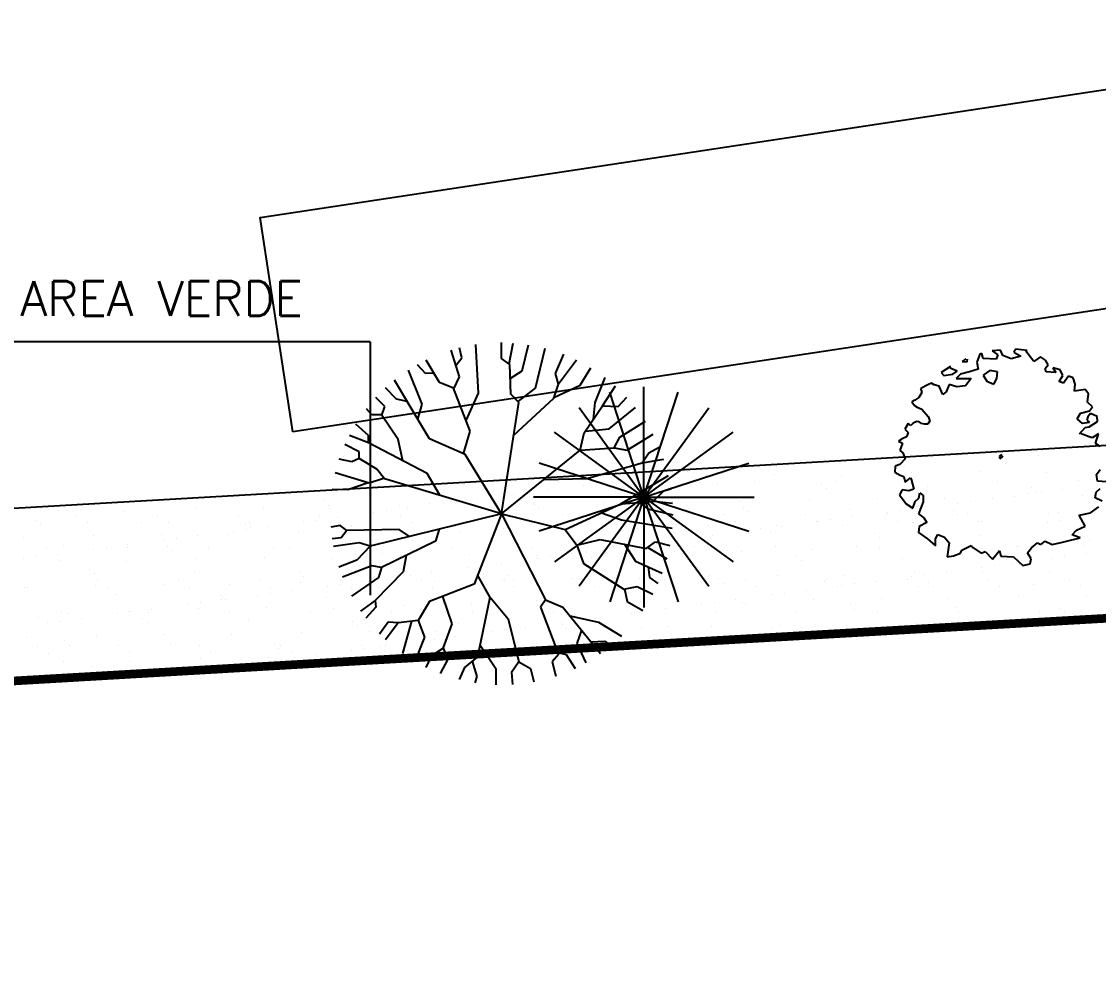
# Model space of a CAD drawing. Header units: millimetres. Extents: x 340 to 1003762, y 22 to 362022.
# Drawn here: x 375.99 to 388.41, y 107.94 to 118.85 of the extents above; entities that cross this region are included whole.
import ezdxf
from ezdxf.xclip import XClip

# ---------------------------------------------------------------- set-up
doc = ezdxf.new("R2010")
doc.units = ezdxf.units.MM
doc.header["$XCLIPFRAME"] = 0
doc.linetypes.add('LSBB_P_002 - PLANTA 1° NIVEL SALA DE VENTAS$0$000_ALTILLO PROPUESTA$0$HIDDEN', pattern=[0.375, 0.25, -0.125])
doc.layers.add('LSBB_P_002 - PLANTA 1° NIVEL SALA DE VENTAS$0$0.1', color=8, linetype='Continuous', lineweight=5)
for name, color, linetype in [('LSBB_P_002 - PLANTA 1° NIVEL SALA DE VENTAS$0$01', 8, 'Continuous'), ('LSBB_P_002 - PLANTA 1° NIVEL SALA DE VENTAS$0$ANCLAJE', 8, 'Continuous'), ('LSBB_P_002 - PLANTA 1° NIVEL SALA DE VENTAS$0$HATCH', 8, 'Continuous'), ('LSBB_P_002 - PLANTA 1° NIVEL SALA DE VENTAS$0$LETRERO', 2, 'Continuous'), ('XREF', 7, 'Continuous')]:
    doc.layers.add(name, color=color, linetype=linetype)
doc.styles.add('LSBB_P_002 - PLANTA 1° NIVEL SALA DE VENTAS$0$1212_EXTERIORES OP8$0$STANDARD', font='txt')
doc.styles.add('LSBB_P_002 - PLANTA 1° NIVEL SALA DE VENTAS$0$ROMANS', font='romans')
doc.linetypes.add('LSBB_P_002 - PLANTA 1° NIVEL SALA DE VENTAS$0$1212_EXTERIORES OP8$0${ -E- }', pattern='A,4,-0.75,["E",LSBB_P_002 - PLANTA 1° NIVEL SALA DE VENTAS$0$1212_EXTERIORES OP8$0$STANDARD,S=0.15,R=0,X=-0.05,Y=-0.07],-0.75', length=5.5)

# ---------------------------------------------------------------- blocks, each defined once
blk = doc.blocks.new('*X45')
at = {"color": 0}
for p, q in [((524.719, 128.657), (524.719, 128.657)), ((525.654, 128.659), (525.654, 128.659)), ((524.05, 128.593), (524.05, 128.593)), ((524.105, 128.542), (524.105, 128.542)), ((525.268, 128.566), (525.268, 128.566)), ((521.207, 128.428), (521.207, 128.428)), ((521.363, 128.448), (521.363, 128.448)), ((521.607, 128.48), (521.607, 128.48)), ((521.821, 128.428), (521.821, 128.428)), ((522.606, 128.438), (522.606, 128.438)), ((523.374, 128.434), (523.374, 128.434)), ((524.184, 128.463), (524.184, 128.463)), ((524.969, 128.473), (524.969, 128.473)), ((525.737, 128.47), (525.737, 128.47)), ((519.529, 128.376), (519.529, 128.376)), ((519.569, 128.357), (519.569, 128.357)), ((520.243, 128.402), (520.243, 128.402)), ((520.4, 128.321), (520.4, 128.321)), ((520.504, 128.359), (520.504, 128.359)), ((520.556, 128.342), (520.556, 128.342)), ((520.729, 128.366), (520.729, 128.366)), ((520.785, 128.315), (520.785, 128.315)), ((520.8, 128.374), (520.8, 128.374)), ((521.011, 128.399), (521.011, 128.399)), ((521.438, 128.361), (521.438, 128.361)), ((521.948, 128.34), (521.948, 128.34)), ((522.372, 128.362), (522.372, 128.362)), ((523.148, 128.329), (523.148, 128.329)), ((523.306, 128.364), (523.306, 128.364)), ((524.241, 128.366), (524.241, 128.366)), ((524.366, 128.303), (524.366, 128.303)), ((525.175, 128.367), (525.175, 128.367)), ((525.567, 128.292), (525.567, 128.292)), ((526.109, 128.369), (526.109, 128.369)), ((526.329, 128.325), (526.329, 128.325)), ((519.185, 128.161), (519.185, 128.161)), ((519.592, 128.215), (519.592, 128.215)), ((519.748, 128.236), (519.748, 128.236)), ((519.992, 128.268), (519.992, 128.268)), ((523.203, 128.279), (523.203, 128.279)), ((523.797, 128.167), (523.797, 128.167)), ((524.565, 128.163), (524.565, 128.163)), ((525.114, 128.165), (525.114, 128.165)), ((525.375, 128.192), (525.375, 128.192)), ((525.521, 128.219), (525.521, 128.219)), ((525.622, 128.242), (525.622, 128.242)), ((525.678, 128.239), (525.678, 128.239)), ((525.921, 128.272), (525.921, 128.272)), ((526.16, 128.202), (526.16, 128.202)), ((515.923, 128.05), (515.923, 128.05)), ((516.209, 128.15), (516.209, 128.15)), ((516.708, 128.06), (516.708, 128.06)), ((517.409, 128.14), (517.409, 128.14)), ((517.464, 128.089), (517.464, 128.089)), ((517.476, 128.056), (517.476, 128.056)), ((518.286, 128.086), (518.286, 128.086)), ((518.377, 128.055), (518.377, 128.055)), ((518.627, 128.113), (518.627, 128.113)), ((518.785, 128.109), (518.785, 128.109)), ((518.941, 128.129), (518.941, 128.129)), ((519.071, 128.096), (519.071, 128.096)), ((519.828, 128.103), (519.828, 128.103)), ((519.839, 128.092), (519.839, 128.092)), ((519.883, 128.052), (519.883, 128.052)), ((520.649, 128.121), (520.649, 128.121)), ((521.046, 128.076), (521.046, 128.076)), ((521.434, 128.131), (521.434, 128.131)), ((522.202, 128.127), (522.202, 128.127)), ((522.246, 128.066), (522.246, 128.066)), ((523.012, 128.157), (523.012, 128.157)), ((523.464, 128.039), (523.464, 128.039)), ((524.306, 128.059), (524.306, 128.059)), ((524.714, 128.113), (524.714, 128.113)), ((524.87, 128.133), (524.87, 128.133)), ((514.089, 127.913), (514.089, 127.913)), ((514.345, 128.024), (514.345, 128.024)), ((514.559, 127.968), (514.559, 127.968)), ((515.113, 128.021), (515.113, 128.021)), ((515.493, 127.97), (515.493, 127.97)), ((516.427, 127.972), (516.427, 127.972)), ((517.326, 127.917), (517.326, 127.917)), ((517.361, 127.973), (517.361, 127.973)), ((517.57, 127.949), (517.57, 127.949)), ((517.977, 128.002), (517.977, 128.002)), ((518.133, 128.023), (518.133, 128.023)), ((518.296, 127.975), (518.296, 127.975)), ((519.23, 127.977), (519.23, 127.977)), ((520.164, 127.978), (520.164, 127.978)), ((521.098, 127.98), (521.098, 127.98)), ((522.033, 127.982), (522.033, 127.982)), ((522.301, 128.015), (522.301, 128.015)), ((522.967, 127.983), (522.967, 127.983)), ((523.255, 127.92), (523.255, 127.92)), ((523.499, 127.953), (523.499, 127.953)), ((523.901, 127.985), (523.901, 127.985)), ((523.906, 128.006), (523.906, 128.006)), ((524.062, 128.027), (524.062, 128.027)), ((524.665, 128.029), (524.665, 128.029)), ((524.72, 127.978), (524.72, 127.978)), ((524.835, 127.987), (524.835, 127.987)), ((525.769, 127.988), (525.769, 127.988)), ((525.883, 128.003), (525.883, 128.003)), ((514.144, 127.863), (514.144, 127.863)), ((514.685, 127.888), (514.685, 127.888)), ((515.307, 127.887), (515.307, 127.887)), ((515.619, 127.889), (515.619, 127.889)), ((516.362, 127.79), (516.362, 127.79)), ((516.507, 127.876), (516.507, 127.876)), ((516.518, 127.81), (516.518, 127.81)), ((516.554, 127.891), (516.554, 127.891)), ((516.562, 127.826), (516.562, 127.826)), ((516.762, 127.842), (516.762, 127.842)), ((517.169, 127.896), (517.169, 127.896)), ((517.488, 127.893), (517.488, 127.893)), ((517.725, 127.85), (517.725, 127.85)), ((517.899, 127.789), (517.899, 127.789)), ((518.422, 127.894), (518.422, 127.894)), ((518.926, 127.84), (518.926, 127.84)), ((518.981, 127.789), (518.981, 127.789)), ((519.356, 127.896), (519.356, 127.896)), ((519.477, 127.814), (519.477, 127.814)), ((520.144, 127.813), (520.144, 127.813)), ((520.262, 127.824), (520.262, 127.824)), ((520.291, 127.898), (520.291, 127.898)), ((521.03, 127.821), (521.03, 127.821)), ((521.225, 127.899), (521.225, 127.899)), ((521.344, 127.803), (521.344, 127.803)), ((521.84, 127.85), (521.84, 127.85)), ((522.159, 127.901), (522.159, 127.901)), ((522.291, 127.794), (522.291, 127.794)), ((522.447, 127.814), (522.447, 127.814)), ((522.625, 127.86), (522.625, 127.86)), ((522.691, 127.846), (522.691, 127.846)), ((523.093, 127.903), (523.093, 127.903)), ((523.099, 127.9), (523.099, 127.9)), ((523.393, 127.856), (523.393, 127.856)), ((524.027, 127.905), (524.027, 127.905)), ((524.203, 127.885), (524.203, 127.885)), ((524.962, 127.906), (524.962, 127.906)), ((524.988, 127.895), (524.988, 127.895)), ((525.756, 127.892), (525.756, 127.892)), ((525.896, 127.908), (525.896, 127.908)), ((513.941, 127.714), (513.941, 127.714)), ((514.751, 127.743), (514.751, 127.743)), ((515.536, 127.753), (515.536, 127.753)), ((515.554, 127.683), (515.554, 127.683)), ((515.711, 127.704), (515.711, 127.704)), ((515.954, 127.736), (515.954, 127.736)), ((516.304, 127.75), (516.304, 127.75)), ((517.114, 127.779), (517.114, 127.779)), ((518.667, 127.785), (518.667, 127.785)), ((521.4, 127.752), (521.4, 127.752)), ((521.484, 127.687), (521.484, 127.687)), ((521.64, 127.708), (521.64, 127.708)), ((521.884, 127.74), (521.884, 127.74)), ((522.562, 127.776), (522.562, 127.776)), ((523.763, 127.766), (523.763, 127.766)), ((523.818, 127.715), (523.818, 127.715)), ((524.981, 127.739), (524.981, 127.739)), ((526.181, 127.729), (526.181, 127.729)), ((526.237, 127.678), (526.237, 127.678)), ((514.206, 127.596), (514.206, 127.596)), ((514.405, 127.623), (514.405, 127.623)), ((514.747, 127.577), (514.747, 127.577)), ((514.903, 127.598), (514.903, 127.598)), ((515.141, 127.597), (515.141, 127.597)), ((515.147, 127.63), (515.147, 127.63)), ((515.605, 127.613), (515.605, 127.613)), ((515.661, 127.562), (515.661, 127.562)), ((516.075, 127.599), (516.075, 127.599)), ((516.823, 127.587), (516.823, 127.587)), ((517.009, 127.601), (517.009, 127.601)), ((517.943, 127.602), (517.943, 127.602)), ((518.024, 127.576), (518.024, 127.576)), ((518.877, 127.604), (518.877, 127.604)), ((519.242, 127.55), (519.242, 127.55)), ((519.812, 127.606), (519.812, 127.606)), ((520.442, 127.539), (520.442, 127.539)), ((520.668, 127.543), (520.668, 127.543)), ((520.676, 127.581), (520.676, 127.581)), ((520.746, 127.608), (520.746, 127.608)), ((520.832, 127.602), (520.832, 127.602)), ((521.076, 127.634), (521.076, 127.634)), ((521.453, 127.553), (521.453, 127.553)), ((521.68, 127.609), (521.68, 127.609)), ((522.221, 127.549), (522.221, 127.549)), ((522.614, 127.611), (522.614, 127.611)), ((523.031, 127.579), (523.031, 127.579)), ((523.549, 127.613), (523.549, 127.613)), ((523.816, 127.589), (523.816, 127.589)), ((524.483, 127.614), (524.483, 127.614)), ((524.584, 127.585), (524.584, 127.585)), ((525.394, 127.614), (525.394, 127.614)), ((525.417, 127.616), (525.417, 127.616)), ((526.179, 127.624), (526.179, 127.624)), ((513.939, 127.471), (513.939, 127.471)), ((514.095, 127.491), (514.095, 127.491)), ((514.339, 127.523), (514.339, 127.523)), ((514.364, 127.446), (514.364, 127.446)), ((515.132, 127.443), (515.132, 127.443)), ((515.942, 127.472), (515.942, 127.472)), ((516.727, 127.482), (516.727, 127.482)), ((517.495, 127.478), (517.495, 127.478)), ((518.079, 127.526), (518.079, 127.526)), ((518.305, 127.507), (518.305, 127.507)), ((519.09, 127.517), (519.09, 127.517)), ((519.461, 127.421), (519.461, 127.421)), ((519.858, 127.514), (519.858, 127.514)), ((519.869, 127.475), (519.869, 127.475)), ((520.025, 127.495), (520.025, 127.495)), ((520.269, 127.527), (520.269, 127.527)), ((520.498, 127.489), (520.498, 127.489)), ((521.661, 127.513), (521.661, 127.513)), ((522.861, 127.503), (522.861, 127.503)), ((522.916, 127.452), (522.916, 127.452)), ((524.079, 127.476), (524.079, 127.476)), ((525.28, 127.466), (525.28, 127.466)), ((525.391, 127.425), (525.391, 127.425)), ((525.798, 127.479), (525.798, 127.479)), ((525.954, 127.499), (525.954, 127.499)), ((526.198, 127.531), (526.198, 127.531)), ((514.703, 127.35), (514.703, 127.35)), ((514.759, 127.299), (514.759, 127.299)), ((515.922, 127.323), (515.922, 127.323)), ((517.122, 127.313), (517.122, 127.313)), ((518.654, 127.315), (518.654, 127.315)), ((519.061, 127.368), (519.061, 127.368)), ((519.217, 127.389), (519.217, 127.389)), ((524.222, 127.307), (524.222, 127.307)), ((524.583, 127.319), (524.583, 127.319)), ((524.99, 127.372), (524.99, 127.372)), ((525.007, 127.317), (525.007, 127.317)), ((525.147, 127.393), (525.147, 127.393)), ((525.335, 127.415), (525.335, 127.415)), ((525.775, 127.314), (525.775, 127.314)), ((514.801, 127.217), (514.801, 127.217)), ((515.555, 127.175), (515.555, 127.175)), ((515.735, 127.219), (515.735, 127.219)), ((516.323, 127.171), (516.323, 127.171)), ((516.669, 127.22), (516.669, 127.22)), ((517.133, 127.201), (517.133, 127.201)), ((517.177, 127.262), (517.177, 127.262)), ((517.602, 127.176), (517.602, 127.176)), ((517.604, 127.222), (517.604, 127.222)), ((517.846, 127.208), (517.846, 127.208)), ((517.918, 127.211), (517.918, 127.211)), ((518.254, 127.262), (518.254, 127.262)), ((518.34, 127.286), (518.34, 127.286)), ((518.41, 127.283), (518.41, 127.283)), ((518.538, 127.224), (518.538, 127.224)), ((518.686, 127.207), (518.686, 127.207)), ((519.472, 127.225), (519.472, 127.225)), ((519.496, 127.236), (519.496, 127.236)), ((519.541, 127.276), (519.541, 127.276)), ((519.596, 127.225), (519.596, 127.225)), ((520.281, 127.246), (520.281, 127.246)), ((520.406, 127.227), (520.406, 127.227)), ((520.759, 127.25), (520.759, 127.25)), ((521.049, 127.243), (521.049, 127.243)), ((521.341, 127.229), (521.341, 127.229)), ((521.859, 127.272), (521.859, 127.272)), ((521.959, 127.239), (521.959, 127.239)), ((522.014, 127.189), (522.014, 127.189)), ((522.275, 127.23), (522.275, 127.23)), ((522.644, 127.282), (522.644, 127.282)), ((523.177, 127.213), (523.177, 127.213)), ((523.209, 127.232), (523.209, 127.232)), ((523.412, 127.278), (523.412, 127.278)), ((523.532, 127.18), (523.532, 127.18)), ((523.775, 127.212), (523.775, 127.212)), ((524.143, 127.234), (524.143, 127.234)), ((524.183, 127.266), (524.183, 127.266)), ((524.339, 127.286), (524.339, 127.286)), ((524.378, 127.202), (524.378, 127.202)), ((525.078, 127.236), (525.078, 127.236)), ((525.596, 127.176), (525.596, 127.176)), ((526.012, 127.237), (526.012, 127.237)), ((513.96, 127.136), (513.96, 127.136)), ((513.993, 127.135), (513.993, 127.135)), ((514.77, 127.165), (514.77, 127.165)), ((514.927, 127.136), (514.927, 127.136)), ((515.02, 127.06), (515.02, 127.06)), ((515.862, 127.138), (515.862, 127.138)), ((516.22, 127.05), (516.22, 127.05)), ((516.639, 127.049), (516.639, 127.049)), ((516.795, 127.07), (516.795, 127.07)), ((516.796, 127.14), (516.796, 127.14)), ((517.039, 127.102), (517.039, 127.102)), ((517.446, 127.156), (517.446, 127.156)), ((517.73, 127.141), (517.73, 127.141)), ((518.664, 127.143), (518.664, 127.143)), ((519.599, 127.145), (519.599, 127.145)), ((520.533, 127.146), (520.533, 127.146)), ((521.467, 127.148), (521.467, 127.148)), ((522.401, 127.15), (522.401, 127.15)), ((522.568, 127.053), (522.568, 127.053)), ((522.724, 127.074), (522.724, 127.074)), ((522.968, 127.106), (522.968, 127.106)), ((523.336, 127.152), (523.336, 127.152)), ((523.375, 127.16), (523.375, 127.16)), ((524.27, 127.153), (524.27, 127.153)), ((524.433, 127.152), (524.433, 127.152)), ((525.204, 127.155), (525.204, 127.155)), ((526.138, 127.157), (526.138, 127.157)), ((526.198, 127.046), (526.198, 127.046)), ((515.831, 126.943), (515.831, 126.943)), ((515.987, 126.964), (515.987, 126.964)), ((516.231, 126.996), (516.231, 126.996)), ((516.275, 126.999), (516.275, 126.999)), ((517.438, 127.023), (517.438, 127.023)), ((518.324, 126.929), (518.324, 126.929)), ((518.639, 127.013), (518.639, 127.013)), ((518.694, 126.962), (518.694, 126.962)), ((519.109, 126.939), (519.109, 126.939)), ((519.857, 126.986), (519.857, 126.986)), ((519.877, 126.936), (519.877, 126.936)), ((520.687, 126.965), (520.687, 126.965)), ((521.057, 126.976), (521.057, 126.976)), ((521.113, 126.925), (521.113, 126.925)), ((521.472, 126.975), (521.472, 126.975)), ((521.76, 126.947), (521.76, 126.947)), ((521.916, 126.967), (521.916, 126.967)), ((522.16, 127), (522.16, 127)), ((522.24, 126.971), (522.24, 126.971)), ((522.275, 126.949), (522.275, 126.949)), ((523.05, 127), (523.05, 127)), ((523.476, 126.939), (523.476, 126.939)), ((523.835, 127.01), (523.835, 127.01)), ((524.603, 127.007), (524.603, 127.007)), ((525.413, 127.036), (525.413, 127.036)), ((514.118, 126.797), (514.118, 126.797)), ((514.383, 126.868), (514.383, 126.868)), ((514.449, 126.844), (514.449, 126.844)), ((515.023, 126.837), (515.023, 126.837)), ((515.151, 126.865), (515.151, 126.865)), ((515.18, 126.857), (515.18, 126.857)), ((515.383, 126.846), (515.383, 126.846)), ((515.424, 126.889), (515.424, 126.889)), ((515.961, 126.894), (515.961, 126.894)), ((516.317, 126.848), (516.317, 126.848)), ((516.746, 126.904), (516.746, 126.904)), ((517.251, 126.85), (517.251, 126.85)), ((517.514, 126.9), (517.514, 126.9)), ((518.186, 126.851), (518.186, 126.851)), ((519.12, 126.853), (519.12, 126.853)), ((520.054, 126.855), (520.054, 126.855)), ((520.953, 126.841), (520.953, 126.841)), ((520.988, 126.856), (520.988, 126.856)), ((521.109, 126.861), (521.109, 126.861)), ((521.353, 126.893), (521.353, 126.893)), ((521.922, 126.858), (521.922, 126.858)), ((522.857, 126.86), (522.857, 126.86)), ((523.531, 126.888), (523.531, 126.888)), ((523.791, 126.861), (523.791, 126.861)), ((524.694, 126.913), (524.694, 126.913)), ((524.725, 126.863), (524.725, 126.863)), ((525.659, 126.865), (525.659, 126.865)), ((525.894, 126.902), (525.894, 126.902)), ((525.95, 126.852), (525.95, 126.852)), ((514.216, 126.73), (514.216, 126.73)), ((514.372, 126.751), (514.372, 126.751)), ((514.616, 126.783), (514.616, 126.783)), ((515.318, 126.786), (515.318, 126.786)), ((515.374, 126.736), (515.374, 126.736)), ((516.536, 126.76), (516.536, 126.76)), ((517.737, 126.749), (517.737, 126.749)), ((517.792, 126.699), (517.792, 126.699)), ((518.955, 126.723), (518.955, 126.723)), ((519.738, 126.681), (519.738, 126.681)), ((520.145, 126.734), (520.145, 126.734)), ((520.155, 126.713), (520.155, 126.713)), ((520.301, 126.755), (520.301, 126.755)), ((520.545, 126.787), (520.545, 126.787)), ((521.374, 126.686), (521.374, 126.686)), ((521.878, 126.694), (521.878, 126.694)), ((522.574, 126.676), (522.574, 126.676)), ((522.663, 126.704), (522.663, 126.704)), ((523.43, 126.7), (523.43, 126.7)), ((524.241, 126.729), (524.241, 126.729)), ((525.026, 126.739), (525.026, 126.739)), ((513.979, 126.558), (513.979, 126.558)), ((514.789, 126.587), (514.789, 126.587)), ((515.574, 126.597), (515.574, 126.597)), ((516.342, 126.593), (516.342, 126.593)), ((517.152, 126.623), (517.152, 126.623)), ((517.937, 126.633), (517.937, 126.633)), ((518.705, 126.629), (518.705, 126.629)), ((518.93, 126.574), (518.93, 126.574)), ((519.338, 126.628), (519.338, 126.628)), ((519.494, 126.649), (519.494, 126.649)), ((519.515, 126.658), (519.515, 126.658)), ((520.211, 126.662), (520.211, 126.662)), ((520.3, 126.668), (520.3, 126.668)), ((521.068, 126.664), (521.068, 126.664)), ((522.629, 126.625), (522.629, 126.625)), ((523.792, 126.649), (523.792, 126.649)), ((514.109, 126.464), (514.109, 126.464)), ((514.417, 126.523), (514.417, 126.523)), ((514.472, 126.472), (514.472, 126.472)), ((515.043, 126.466), (515.043, 126.466)), ((515.635, 126.496), (515.635, 126.496)), ((515.977, 126.467), (515.977, 126.467)), ((516.835, 126.486), (516.835, 126.486)), ((516.89, 126.436), (516.89, 126.436)), ((516.912, 126.469), (516.912, 126.469)), ((517.846, 126.471), (517.846, 126.471)), ((517.879, 126.436), (517.879, 126.436)), ((518.053, 126.46), (518.053, 126.46)), ((518.123, 126.468), (518.123, 126.468)), ((518.53, 126.522), (518.53, 126.522)), ((518.686, 126.542), (518.686, 126.542)), ((518.78, 126.472), (518.78, 126.472)), ((519.254, 126.449), (519.254, 126.449)), ((519.714, 126.474), (519.714, 126.474)), ((520.649, 126.476), (520.649, 126.476)), ((514.235, 126.383), (514.235, 126.383)), ((515.17, 126.385), (515.17, 126.385)), ((515.98, 126.316), (515.98, 126.316)), ((516.104, 126.387), (516.104, 126.387)), ((516.765, 126.326), (516.765, 126.326)), ((516.915, 126.309), (516.915, 126.309)), ((517.038, 126.388), (517.038, 126.388)), ((517.071, 126.33), (517.071, 126.33)), ((517.315, 126.362), (517.315, 126.362)), ((517.532, 126.322), (517.532, 126.322)), ((517.723, 126.415), (517.723, 126.415)), ((517.972, 126.39), (517.972, 126.39)), ((518.343, 126.351), (518.343, 126.351)), ((518.907, 126.392), (518.907, 126.392)), ((519.309, 126.399), (519.309, 126.399)), ((514.402, 126.29), (514.402, 126.29)), ((514.733, 126.233), (514.733, 126.233)), ((515.17, 126.287), (515.17, 126.287)), ((515.933, 126.223), (515.933, 126.223)), ((516.108, 126.203), (516.108, 126.203)), ((516.264, 126.223), (516.264, 126.223)), ((516.508, 126.255), (516.508, 126.255))]:
    blk.add_line(p, q, dxfattribs=at)
blk = doc.blocks.new('LSBB_P_002 - PLANTA 1° NIVEL SALA DE VENTAS$0$TITO')
at = {"layer": 'LSBB_P_002 - PLANTA 1° NIVEL SALA DE VENTAS$0$01', "linetype": 'Continuous'}
for p, q in [((-0.0028, 0.9088), (-0.0028, 1.0008)), ((0.0414, 0.8779), (0.0642, 0.9985)), ((-0.246, 0.804), (-0.2935, 0.9571)), ((-0.2317, 0.9136), (-0.2448, 0.9707)), ((-0.1363, 0.7087), (-0.152, 0.9895)), ((0.1164, 0.8373), (0.1519, 0.9885)), ((0.1927, 0.7373), (0.2492, 0.968)), ((0.3072, 0.8231), (0.3552, 0.9335)), ((-0.4415, 0.8231), (-0.4885, 0.8732)), ((-0.3605, 0.7706), (-0.437, 0.9003)), ((-0.2661, 0.8689), (-0.2317, 0.9136)), ((0.0449, 0.8755), (-0.0028, 0.9088)), ((0.0497, 0.7039), (0.0449, 0.8755)), ((0.3253, 0.7641), (0.4295, 0.9009)), ((-0.4606, 0.6468), (-0.5399, 0.842)), ((-0.392, 0.8241), (-0.4415, 0.8231)), ((0.0472, 0.7944), (0.1164, 0.8373)), ((0.3263, 0.7611), (0.3072, 0.8231)), ((0.4503, 0.7563), (0.5119, 0.8558)), ((-0.5431, 0.6554), (-0.6196, 0.7846)), ((-0.2794, 0.7373), (-0.3605, 0.7706)), ((-0.2782, 0.7341), (-0.246, 0.804)), ((0.2976, 0.6801), (0.3263, 0.7611)), ((0.2992, 0.6846), (0.4503, 0.7563)), ((0.5361, 0.6563), (0.5938, 0.7999)), ((0.579, 0.6372), (0.6535, 0.7507)), ((-0.6752, 0.6325), (-0.7276, 0.6841)), ((-0.6084, 0.6753), (-0.6717, 0.7399)), ((-0.184, 0.4895), (-0.2794, 0.7373)), ((-0.2079, 0.5515), (-0.1363, 0.7087)), ((0.0974, 0.6563), (0.0497, 0.7039)), ((0.0926, 0.661), (0.1927, 0.7373)), ((0.6696, 0.6325), (0.719, 0.6867)), ((-0.6928, 0.5826), (-0.6752, 0.6325)), ((-0.5464, 0.661), (-0.6084, 0.6753)), ((-0.4177, 0.4466), (-0.5464, 0.661)), ((-0.4859, 0.5601), (-0.4606, 0.6468)), ((-0.0031, 0.0136), (0.0974, 0.6563)), ((0.0678, 0.4673), (0.2976, 0.6801)), ((0.4741, 0.48), (0.579, 0.6372)), ((0.5277, 0.5603), (0.5361, 0.6563)), ((0.579, 0.6372), (0.6696, 0.6325)), ((0.6172, 0.5038), (0.7703, 0.6271)), ((-0.7515, 0.5848), (-0.7822, 0.6198)), ((-0.6943, 0.5848), (-0.7515, 0.5848)), ((-0.5989, 0.4419), (-0.6943, 0.5848)), ((-0.7706, 0.4657), (-0.8439, 0.5309)), ((0.4807, 0.4899), (0.6172, 0.5038)), ((0.6792, 0.4562), (0.8269, 0.548)), ((-0.7706, 0.4228), (-0.8805, 0.466)), ((-0.7706, 0.4228), (-0.7706, 0.4657)), ((-0.572, 0.3194), (-0.5989, 0.4419)), ((-0.2126, 0.3561), (-0.4177, 0.4466)), ((-0.2219, 0.3602), (-0.184, 0.4895)), ((0.4503, 0.3799), (0.4741, 0.48)), ((0.6458, 0.3942), (0.6792, 0.4562)), ((0.7221, 0.3799), (0.8704, 0.4735)), ((-0.823, 0.3704), (-0.9057, 0.4134)), ((-0.432, 0.2465), (-0.7706, 0.4228)), ((-0.0031, 0.0136), (0.4503, 0.3799)), ((0.4503, 0.3799), (0.6458, 0.3942)), ((0.6459, 0.3945), (0.7221, 0.3799)), ((0.8461, 0.3656), (0.9059, 0.3986)), ((-0.866, 0.3132), (-0.9389, 0.328)), ((-0.823, 0.3323), (-0.866, 0.3132)), ((-0.823, 0.3323), (-0.823, 0.3704)), ((-0.7229, 0.2703), (-0.823, 0.3323)), ((-0.0031, 0.0136), (-0.2126, 0.3561)), ((0.8079, 0.3084), (0.8461, 0.3656)), ((0.8079, 0.3084), (0.9323, 0.3292)), ((-0.7661, 0.1906), (-0.9616, 0.2496)), ((-0.6777, 0.2159), (-0.7229, 0.2703)), ((0.4884, 0.2179), (0.8079, 0.3084)), ((-0.7716, 0.1923), (-0.8898, 0.1512)), ((-0.6843, 0.2179), (-0.7661, 0.1906)), ((-0.0031, 0.0136), (-0.6843, 0.2179)), ((-0.3592, 0.1204), (-0.432, 0.2465)), ((0.2429, 0.2124), (0.4884, 0.2179)), ((0.6839, 0.0702), (0.9589, 0.2351)), ((-0.8898, 0.1512), (-0.9802, 0.1539)), ((0.8699, 0.0845), (0.9319, 0.1464)), ((0.9319, 0.1464), (0.9736, 0.1572)), ((0.3644, -0.0775), (0.6839, 0.0702)), ((0.6839, 0.0702), (0.8699, 0.0845)), ((0.7882, 0.0782), (0.8413, 0.0416)), ((0.8723, 0.0869), (0.9821, 0.0754)), ((-0.0031, 0.0136), (-0.761, -0.1728)), ((-0.0031, 0.0136), (-0.1602, -0.392)), ((-0.0031, 0.0136), (0.3644, -0.0775)), ((-0.0031, 0.0136), (0.25, -0.4825)), ((0.5739, 0.0193), (0.6887, -0.0203)), ((0.8413, 0.0416), (0.9841, 0.0082)), ((-0.9327, -0.0537), (-0.9872, -0.0641)), ((-0.8946, -0.0823), (-0.9327, -0.0537)), ((0.6887, -0.0203), (0.9806, -0.0693)), ((-0.8946, -0.0823), (-0.928, -0.1252)), ((-0.5941, -0.0775), (-0.8946, -0.0823)), ((-0.5342, -0.117), (-0.5941, -0.0775)), ((-0.3634, -0.075), (-0.3843, -0.1442)), ((0.3644, -0.0775), (0.4312, -0.168)), ((-0.928, -0.1252), (-0.9797, -0.1305)), ((-0.823, -0.1537), (-0.9723, -0.174)), ((-0.761, -0.1728), (-0.8374, -0.2538)), ((-0.761, -0.1728), (-0.823, -0.1537)), ((-0.3843, -0.1442), (-0.6943, -0.2967)), ((0.4312, -0.168), (0.5647, -0.1347)), ((0.4312, -0.168), (0.4693, -0.2729)), ((0.5647, -0.1347), (0.8318, -0.1871)), ((0.706, -0.1624), (0.7698, -0.2586)), ((0.8318, -0.1871), (0.8842, -0.149)), ((0.8403, -0.1809), (0.9492, -0.2464)), ((0.8842, -0.149), (0.967, -0.1693)), ((-0.5526, -0.227), (-0.5703, -0.3205)), ((-0.8374, -0.2538), (-0.9409, -0.2946)), ((-0.7515, -0.2872), (-0.9198, -0.3525)), ((-0.6943, -0.2967), (-0.7515, -0.2872)), ((-0.6943, -0.2967), (-0.7134, -0.3539)), ((0.4693, -0.2729), (0.703, -0.4206)), ((0.7698, -0.2586), (0.9227, -0.3289)), ((0.8433, -0.2924), (0.8508, -0.3539)), ((-0.7134, -0.3539), (-0.8688, -0.4607)), ((-0.5703, -0.3205), (-0.7324, -0.4873)), ((-0.141, -0.3425), (-0.0696, -0.4682)), ((0.8508, -0.3539), (0.8983, -0.3888)), ((-0.1602, -0.392), (-0.4177, -0.492)), ((0.703, -0.4206), (0.7793, -0.4063)), ((0.7067, -0.4199), (0.7221, -0.492)), ((0.7793, -0.4063), (0.869, -0.449)), ((-0.7324, -0.4873), (-0.8153, -0.5475)), ((-0.7324, -0.4873), (-0.7277, -0.5254)), ((-0.4177, -0.492), (-0.4845, -0.6016)), ((-0.3434, -0.4632), (-0.2889, -0.6207)), ((-0.0696, -0.4682), (-0.1411, -0.8113)), ((-0.0707, -0.4662), (0.0354, -0.5921)), ((0.25, -0.4825), (0.2213, -0.5254)), ((0.25, -0.4825), (0.3501, -0.5254)), ((0.7221, -0.492), (0.8108, -0.545)), ((-0.7277, -0.5254), (-0.7856, -0.5882)), ((0.2213, -0.5254), (0.3263, -0.797)), ((0.3501, -0.5254), (0.5678, -0.7918)), ((-0.6561, -0.6112), (-0.7058, -0.6797)), ((-0.5989, -0.6159), (-0.6717, -0.7126)), ((-0.5989, -0.6159), (-0.6561, -0.6112)), ((-0.4845, -0.6016), (-0.5989, -0.6159)), ((-0.5226, -0.6064), (-0.5745, -0.7914)), ((-0.4845, -0.6016), (-0.4463, -0.6969)), ((-0.2889, -0.6207), (-0.3414, -0.7636)), ((0.0354, -0.5921), (0.0974, -0.8399)), ((0.3902, -0.5745), (0.5552, -0.6112)), ((0.5552, -0.6112), (0.6879, -0.6914)), ((0.4575, -0.6568), (0.4312, -0.7351)), ((-0.4463, -0.6969), (-0.503, -0.8376)), ((-0.127, -0.7435), (-0.0362, -0.878)), ((0.4312, -0.7351), (0.4823, -0.846)), ((0.5126, -0.7243), (0.5933, -0.7208)), ((0.5933, -0.7208), (0.6262, -0.747)), ((-0.4081, -0.8065), (-0.4386, -0.8723)), ((-0.3414, -0.7636), (-0.4081, -0.8065)), ((-0.3404, -0.761), (-0.3128, -0.8256)), ((0.3263, -0.797), (0.2881, -0.8399)), ((0.3221, -0.7862), (0.3692, -0.797)), ((0.3692, -0.797), (0.4213, -0.8777)), ((-0.3128, -0.8256), (-0.3563, -0.9082)), ((-0.1411, -0.8113), (-0.2174, -0.8732)), ((-0.1723, -0.8366), (-0.1459, -0.9256)), ((0.0974, -0.8399), (0.0544, -0.9018)), ((0.0974, -0.8399), (0.1641, -0.878)), ((0.2881, -0.8399), (0.3108, -0.9223)), ((-0.2174, -0.8732), (-0.2479, -0.9427)), ((-0.1459, -0.9256), (-0.1573, -0.9614)), ((-0.0362, -0.878), (-0.0368, -0.973)), ((0.0544, -0.9018), (0.06, -0.9715)), ((0.1641, -0.878), (0.1824, -0.956))]:
    blk.add_line(p, q, dxfattribs=at)
blk = doc.blocks.new('LSBB_P_002 - PLANTA 1° NIVEL SALA DE VENTAS$0$BOLITO')
at = {"color": 8, "linetype": 'Continuous'}
for p, q in [((10.901, 18.261), (10.869, 18.167)), ((10.925, 18.268), (10.901, 18.261)), ((10.941, 18.212), (10.925, 18.268)), ((11.14, 18.305), (11.045, 18.3)), ((11.045, 18.3), (11.111, 18.251)), ((11.169, 18.244), (11.14, 18.305)), ((11.316, 18.318), (11.293, 18.283)), ((11.293, 18.283), (11.375, 18.238)), ((11.449, 18.302), (11.316, 18.318)), ((11.431, 18.295), (11.449, 18.302)), ((11.524, 18.176), (11.431, 18.295)), ((10.74, 18.207), (10.7, 18.176)), ((10.7, 18.176), (10.755, 18.171)), ((10.755, 18.171), (10.761, 18.202)), ((10.869, 18.167), (10.882, 18.087)), ((11.089, 18.203), (10.941, 18.212)), ((11.111, 18.251), (11.089, 18.203)), ((11.263, 18.206), (11.169, 18.244)), ((11.375, 18.238), (11.263, 18.206)), ((11.601, 18.229), (11.524, 18.176)), ((11.659, 18.192), (11.601, 18.229)), ((11.657, 18.095), (11.689, 18.139)), ((11.689, 18.139), (11.659, 18.192)), ((10.566, 18.118), (10.458, 18.05)), ((10.458, 18.05), (10.486, 18.015)), ((10.486, 18.015), (10.592, 18.031)), ((10.561, 18.098), (10.561, 18.098)), ((10.641, 18.063), (10.561, 18.098)), ((10.592, 18.031), (10.641, 18.063)), ((10.678, 18.031), (10.63, 17.981)), ((10.784, 18.055), (10.678, 18.031)), ((10.882, 18.087), (10.784, 18.055)), ((11.017, 18.073), (10.941, 18.017)), ((10.941, 18.017), (10.983, 17.948)), ((11.106, 18.058), (11.017, 18.073)), ((11.098, 17.981), (11.106, 18.058)), ((11.669, 18.058), (11.657, 18.095)), ((11.778, 18.049), (11.669, 18.058)), ((11.745, 18.104), (11.778, 18.049)), ((11.828, 18.079), (11.745, 18.104)), ((11.816, 17.945), (11.859, 18.015)), ((11.859, 18.015), (11.828, 18.079)), ((7.028, 16.612), (7.028, 17.884)), ((10.272, 17.89), (10.22, 17.86)), ((10.31, 17.909), (10.272, 17.89)), ((10.345, 17.926), (10.31, 17.909)), ((10.376, 17.908), (10.345, 17.926)), ((10.432, 17.891), (10.376, 17.908)), ((10.476, 17.797), (10.432, 17.891)), ((10.547, 17.912), (10.516, 17.827)), ((10.637, 17.883), (10.547, 17.912)), ((10.63, 17.981), (10.802, 17.979)), ((10.738, 17.896), (10.637, 17.883)), ((10.802, 17.979), (10.738, 17.896)), ((10.983, 17.948), (11.062, 17.916)), ((11.062, 17.916), (11.098, 17.981)), ((11.866, 17.925), (11.816, 17.945)), ((11.926, 18.005), (11.866, 17.925)), ((11.978, 17.987), (11.926, 18.005)), ((12.001, 17.915), (11.978, 17.987)), ((11.993, 17.832), (12.001, 17.915)), ((7.028, 16.612), (6.635, 17.821)), ((7.028, 16.612), (7.422, 17.821)), ((10.198, 17.759), (10.151, 17.731)), ((10.234, 17.819), (10.198, 17.759)), ((10.22, 17.86), (10.224, 17.844)), ((10.224, 17.844), (10.234, 17.819)), ((10.516, 17.827), (10.476, 17.797)), ((12.117, 17.853), (11.993, 17.832)), ((12.156, 17.804), (12.117, 17.853)), ((12.144, 17.707), (12.156, 17.804)), ((7.028, 16.612), (6.281, 17.641)), ((7.028, 16.612), (7.776, 17.641)), ((10.151, 17.731), (10.118, 17.711)), ((10.118, 17.711), (10.149, 17.667)), ((10.149, 17.667), (10.178, 17.651)), ((10.178, 17.651), (10.234, 17.626)), ((12.201, 17.652), (12.144, 17.707)), ((12.167, 17.607), (12.201, 17.652)), ((10.234, 17.626), (10.306, 17.541)), ((10.306, 17.541), (10.325, 17.49)), ((12.024, 17.513), (12.064, 17.579)), ((12.086, 17.46), (12.024, 17.513)), ((12.064, 17.579), (12.167, 17.607)), ((12.148, 17.538), (12.135, 17.501)), ((12.177, 17.575), (12.148, 17.538)), ((12.256, 17.54), (12.177, 17.575)), ((12.26, 17.484), (12.256, 17.54)), ((10.076, 17.459), (10.039, 17.397)), ((10.039, 17.397), (10.075, 17.358)), ((10.105, 17.436), (10.076, 17.459)), ((10.134, 17.466), (10.105, 17.436)), ((10.176, 17.485), (10.134, 17.466)), ((10.202, 17.481), (10.176, 17.485)), ((10.23, 17.461), (10.202, 17.481)), ((10.266, 17.452), (10.23, 17.461)), ((10.301, 17.453), (10.266, 17.452)), ((10.325, 17.49), (10.301, 17.453)), ((12.052, 17.341), (12.116, 17.415)), ((12.167, 17.472), (12.086, 17.46)), ((12.116, 17.415), (12.163, 17.421)), ((12.135, 17.501), (12.167, 17.472)), ((12.163, 17.421), (12.26, 17.484)), ((7.028, 16.612), (5.999, 17.359)), ((7.028, 16.612), (8.057, 17.359)), ((10.007, 17.284), (9.964, 17.256)), ((10.057, 17.308), (10.007, 17.284)), ((10.075, 17.358), (10.057, 17.308)), ((12.062, 17.345), (12.052, 17.341)), ((12.164, 17.307), (12.062, 17.345)), ((12.199, 17.295), (12.164, 17.307)), ((12.269, 17.341), (12.199, 17.295)), ((12.237, 17.231), (12.269, 17.341)), ((9.964, 17.256), (10.01, 17.234)), ((10.01, 17.234), (9.978, 17.148)), ((9.978, 17.148), (10.014, 17.121)), ((12.291, 17.197), (12.237, 17.231)), ((10.042, 17.052), (9.979, 16.987)), ((10.014, 17.121), (10.042, 17.052)), ((11.158, 17.1), (11.126, 17.082)), ((11.126, 17.082), (11.136, 17.055)), ((11.136, 17.055), (11.152, 17.068)), ((11.152, 17.068), (11.167, 17.089)), ((7.028, 16.612), (5.819, 17.005)), ((7.028, 16.612), (8.238, 17.005)), ((9.925, 16.969), (9.924, 16.9)), ((9.924, 16.9), (9.984, 16.864)), ((9.979, 16.987), (9.925, 16.969)), ((12.249, 16.871), (12.291, 16.929)), ((9.984, 16.864), (10.025, 16.851)), ((10.025, 16.851), (10.042, 16.786)), ((10.042, 16.786), (10.102, 16.836)), ((10.102, 16.836), (10.11, 16.819)), ((10.11, 16.819), (10.14, 16.704)), ((12.258, 16.797), (12.249, 16.871)), ((12.362, 16.787), (12.258, 16.797)), ((10.005, 16.696), (9.975, 16.638)), ((10.085, 16.683), (10.005, 16.696)), ((10.14, 16.704), (10.085, 16.683)), ((10.2, 16.601), (10.212, 16.663)), ((10.212, 16.663), (10.25, 16.632)), ((12.231, 16.602), (12.245, 16.669)), ((12.245, 16.669), (12.29, 16.711)), ((7.028, 16.612), (5.757, 16.612)), ((7.028, 16.612), (5.819, 16.219)), ((7.028, 16.612), (5.999, 15.864)), ((7.028, 16.612), (6.281, 15.583)), ((7.028, 16.612), (6.635, 15.402)), ((7.028, 16.612), (8.238, 16.219)), ((7.028, 16.612), (7.028, 15.34)), ((7.028, 16.612), (7.422, 15.402)), ((7.028, 16.612), (7.776, 15.583)), ((7.028, 16.612), (8.057, 15.864)), ((7.028, 16.612), (8.3, 16.612)), ((9.975, 16.638), (10.053, 16.535)), ((10.053, 16.535), (10.131, 16.486)), ((10.131, 16.486), (10.156, 16.563)), ((10.156, 16.563), (10.2, 16.601)), ((10.25, 16.556), (10.195, 16.419)), ((10.25, 16.632), (10.25, 16.556)), ((12.314, 16.566), (12.231, 16.602)), ((10.195, 16.419), (10.257, 16.371)), ((12.049, 16.402), (12.178, 16.431)), ((12.116, 16.278), (12.049, 16.402)), ((12.178, 16.431), (12.276, 16.5)), ((10.204, 16.271), (10.195, 16.205)), ((10.291, 16.317), (10.204, 16.271)), ((10.257, 16.371), (10.291, 16.317)), ((12.017, 16.23), (12.116, 16.278)), ((10.195, 16.205), (10.3, 16.129)), ((10.39, 16.132), (10.42, 16.182)), ((10.42, 16.182), (10.494, 16.149)), ((10.494, 16.149), (10.547, 16.083)), ((11.966, 16.175), (12.017, 16.23)), ((12.058, 16.141), (11.966, 16.175)), ((10.3, 16.129), (10.391, 16.048)), ((10.391, 16.048), (10.39, 16.132)), ((10.547, 16.083), (10.525, 15.924)), ((10.694, 16.001), (10.804, 16.053)), ((10.804, 16.053), (10.821, 16.032)), ((10.821, 16.032), (10.919, 15.967)), ((11.453, 15.97), (11.497, 16.026)), ((11.497, 16.026), (11.568, 16.084)), ((11.568, 16.084), (11.604, 16.065)), ((11.604, 16.065), (11.655, 16.105)), ((11.655, 16.105), (11.736, 16.066)), ((11.736, 16.066), (11.856, 16.093)), ((11.856, 16.093), (11.887, 16.098)), ((11.887, 16.098), (12.058, 16.141)), ((10.525, 15.924), (10.6, 15.934)), ((10.6, 15.934), (10.681, 15.964)), ((10.681, 15.964), (10.694, 16.001)), ((10.919, 15.967), (10.963, 15.986)), ((10.963, 15.986), (11.05, 15.897)), ((11.05, 15.897), (11.13, 15.995)), ((11.13, 15.995), (11.143, 15.932)), ((11.143, 15.932), (11.29, 15.923)), ((11.29, 15.923), (11.397, 15.824)), ((11.494, 15.9), (11.453, 15.97)), ((11.483, 15.844), (11.494, 15.9)), ((11.397, 15.824), (11.483, 15.844))]:
    blk.add_line(p, q, dxfattribs=at)
blk = doc.blocks.new('LSBB_P_002 - PLANTA 1° NIVEL SALA DE VENTAS', base_point=(223.57, 14.22))
at = {"color": 8}
blk.add_3dface([(794.404, 328.938, 3.348), (794.029, 331.411, 3.348), (809.67, 333.78, 3.922), (810.045, 331.307, 3.922)], dxfattribs=at)
at = {"layer": 'LSBB_P_002 - PLANTA 1° NIVEL SALA DE VENTAS$0$0.1', "linetype": 'LSBB_P_002 - PLANTA 1° NIVEL SALA DE VENTAS$0$1212_EXTERIORES OP8$0${ -E- }', "const_width": 0.1}
blk.add_lwpolyline([(767.369, 324), (768.571, 311.217), (776.864, 311.708), (787.403, 312.503), (787.397, 312.604), (807.28, 314.148), (807.254, 314.432), (811.116, 314.798), (810.909, 327.194), (794.883, 326.28), (788.186, 325.891), (787.156, 325.821), (778.341, 325.036), (767.371, 323.97)], close=True, dxfattribs=at)
at = {"layer": 'LSBB_P_002 - PLANTA 1° NIVEL SALA DE VENTAS$0$01'}
blk.add_line((787.006, 327.815), (812.949, 329.315), dxfattribs=at)
blk.add_line((787.006, 327.815), (812.949, 329.315), dxfattribs=at)
blk.add_line((787.006, 327.815), (812.949, 329.315), dxfattribs=at)
at = {"layer": 'LSBB_P_002 - PLANTA 1° NIVEL SALA DE VENTAS$0$LETRERO'}
for q in [(790.974, 329.976), (795.297, 327.054)]:
    blk.add_line((795.297, 329.976), q, dxfattribs=at)
at = {"layer": 'LSBB_P_002 - PLANTA 1° NIVEL SALA DE VENTAS$0$01', "xscale": 2, "yscale": 2, "zscale": 2}
blk.add_blockref('LSBB_P_002 - PLANTA 1° NIVEL SALA DE VENTAS$0$TITO', (796.817, 327.966), dxfattribs=at)
at = {"layer": 'LSBB_P_002 - PLANTA 1° NIVEL SALA DE VENTAS$0$ANCLAJE'}
blk.add_blockref('LSBB_P_002 - PLANTA 1° NIVEL SALA DE VENTAS$0$BOLITO', (791.424, 311.574), dxfattribs=at)
at = {"layer": 'LSBB_P_002 - PLANTA 1° NIVEL SALA DE VENTAS$0$HATCH', "color": 9, "linetype": 'LSBB_P_002 - PLANTA 1° NIVEL SALA DE VENTAS$0$000_ALTILLO PROPUESTA$0$HIDDEN'}
blk.add_blockref('*X45', (277.354, 200.004), dxfattribs=at)
at = {"layer": 'LSBB_P_002 - PLANTA 1° NIVEL SALA DE VENTAS$0$LETRERO', "style": 'LSBB_P_002 - PLANTA 1° NIVEL SALA DE VENTAS$0$ROMANS'}
blk.add_text('AREA VERDE', height=0.4, dxfattribs=at).set_placement((791.263, 330.276))

msp = doc.modelspace()

# ---------------------------------------------------------------- block references
at = {"layer": 'XREF'}
ref = msp.add_blockref('LSBB_P_002 - PLANTA 1° NIVEL SALA DE VENTAS', (-191.719, -200.6), dxfattribs=at)
XClip(ref).set_block_clipping_path([(755.454857474, 236.6800249606), (887.3150098981, 333.6713636781)])

doc.saveas('drawing.dxf')
